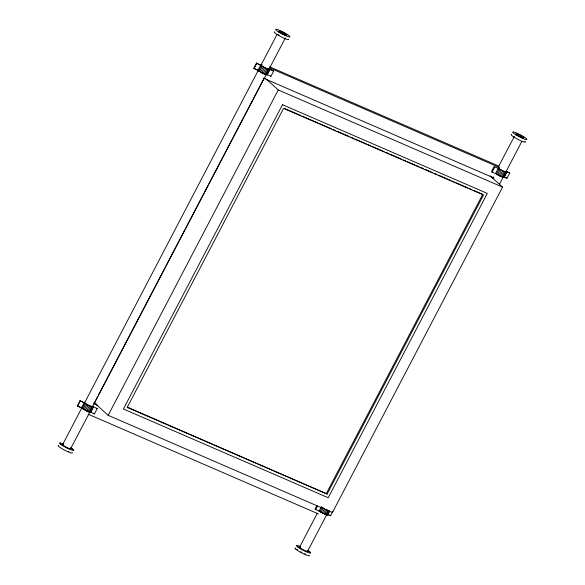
<?xml version="1.0" encoding="UTF-8"?>
<svg xmlns="http://www.w3.org/2000/svg" width="585" height="585" viewBox="0 0 585 585"><rect width="100%" height="100%" fill="white"/><g stroke="black" fill="none" stroke-linecap="round" stroke-linejoin="round"><path stroke-width="0.88" d="M89.081 411.92L77.308 405.844L80.057 400.579L89.22 405.602L92.576 406.699L285.37 37.923M257.89 70.405L258.709 70.8L253.758 68.321L256.508 63.056L266.68 68.533L269.034 69.176L268.712 68.657M77.6 406.166L80.35 400.9L80.057 400.579M254.051 68.642L256.808 63.377L256.508 63.056M90.631 412.388L93.351 406.889L90.631 412.388L86.595 411.065L81.461 407.957L84.189 402.663M260.639 65.14L257.919 70.434L263.053 73.542L267.082 74.865L269.802 69.366L267.082 74.865M62.654 444.534L81.681 408.147M84.657 402.692L258.394 70.112M260.932 65.257L276.998 34.53M82.119 408.476L84.869 403.211L84.218 402.692M258.57 70.953L261.32 65.688L260.669 65.169M83.026 409.091L85.776 403.825L84.869 403.211M259.477 71.567L262.226 66.302L261.32 65.688M84.123 409.756L86.88 404.491L85.776 403.825M260.581 72.233L263.33 66.968L262.226 66.302M85.344 410.429L88.094 405.164L86.88 404.491M261.795 72.906L264.544 67.641L263.33 66.968M86.595 411.065L89.344 405.8L93.381 407.123M263.053 73.542L265.802 68.277L269.831 69.6M87.801 411.621L90.551 406.356M264.252 74.09L267.001 68.833M88.869 412.052L91.618 406.787M265.319 74.529L268.076 69.264M97.732 396.367L94.353 402.838L108.159 415.313L332.463 512.475L502.559 187.112L490.062 175.829M98.58 394.743L165.014 267.674M165.855 266.058L184.897 229.634M185.745 228.018L252.172 100.949M253.02 99.333L264.018 78.288M70.602 448.739L92.489 407.072M90.331 412.447L93.088 407.182M266.789 74.924L269.539 69.659M90.595 412.154L94.434 413.909L97.183 408.652L96.832 408.257M267.052 74.631L270.884 76.386L273.634 71.121L270.219 69.33M108.159 415.313L278.255 89.958L265.758 78.668M316.558 506.2L314.986 509.206L319.754 511.392M491.831 170.93L493.791 167.171M315.637 509.725L317.604 505.966M496.204 173.869L492.087 172.202L494.844 166.937L494.186 166.418M326.24 493.681L482.742 194.315L473.543 190.33M327.161 494.04L483.495 194.995L283.557 108.393L127.223 407.431L327.161 494.04L127.303 407.109M299.586 547.165L317.341 513.199M492.373 178.403L493.214 176.787M498.288 167.083L514.354 136.349M321.406 506.595L319.044 511.107L321.055 512.387L327.264 515.078L329.523 511.253M319.951 511.721L322.313 507.21M496.409 174.198L499.159 168.933L498.252 168.319L495.502 173.584L502.252 177.153L504.014 177.489L506.764 172.224L506.325 171.559M321.055 512.387L323.417 507.875M497.506 174.864L500.263 169.599L499.159 168.933M322.276 513.06L324.631 508.548M498.727 175.537L501.477 170.272L500.263 169.599M323.527 513.696L325.882 509.184M499.978 176.173L502.734 170.908L506.764 172.224M324.726 514.244L327.088 509.732M501.184 176.721L503.934 171.456M325.801 514.676L328.156 510.164M502.252 177.153L505.001 171.888M307.527 551.37L326.978 514.171M499.473 184.224L503.275 176.941M505.813 172.092L521.878 141.358M326.664 514.961L329.026 510.449M503.115 177.438L505.871 172.173M327.264 515.078L329.231 511.319M503.714 177.555L506.471 172.29M327.556 515.012L329.494 511.019M504.014 177.489L506.734 171.99M327.117 514.347L330.532 515.729L332.887 511.217M504.255 177.101L506.983 178.198L509.74 172.941L506.464 171.405M326.759 514.588L326.013 514.544M261.831 65.015L261.115 65.169M266.036 74.492L264.815 74.156M84.73 402.122L83.889 402.341M262.043 64.884L260.347 64.811M494.844 166.937L498.961 168.604M509.74 172.941L505.645 171.281C505.411 172.794 500.336 169.438 498.881 168.553M504.394 176.941L506.983 178.198M500.855 176.429L503.188 176.875M327.944 514.464L330.532 515.729M325.289 514.31L319.132 510.91M269.641 66.822L497.981 165.723L499.166 166.798M269.51 67.875L499.517 167.507M263.17 78.046L494.018 178.037M278.255 89.958L502.559 187.112M284.471 108.437L300.368 115.318M302.043 116.042L317.933 122.93M319.607 123.654L331.322 128.729M332.997 129.453L335.505 130.535M337.179 131.267L348.887 136.334M350.561 137.058L353.069 138.148M354.744 138.872L366.459 143.947M368.133 144.671L370.641 145.76M372.316 146.484L384.023 151.559M385.698 152.283L388.206 153.365M389.881 154.096L401.595 159.164M403.27 159.888L405.778 160.977M407.452 161.701L414.977 164.963M416.652 165.687L419.16 166.776M420.834 167.5L423.343 168.59M425.017 169.314L432.549 172.575M434.224 173.299L436.732 174.388M438.406 175.112L450.114 180.187M451.788 180.911L454.296 181.993M455.971 182.717L467.686 187.792M469.36 188.516L471.868 189.606M93.805 402.604L96.02 403.562M93.666 403.657L97.849 405.471M88.159 414.187L318.415 513.922M60.54 444L62.975 445.053M70.28 448.22L72.715 449.273M297.465 546.631L299.9 547.684M309.648 551.904L307.213 550.851A4.497 0.622 27.6 0 1 303.132 549.739A4.497 0.622 27.6 0 1 300.332 547.209M296.09 549.264L297.714 549.966M256.808 63.377L261.466 65.535M269.012 69.001L273.634 71.121M253.758 68.321L256.822 69.725M257.532 69.812L258.65 70.756M263.923 73.798L260.866 72.255M80.35 400.9L85.008 403.058M92.262 406.18L97.183 408.652M77.308 405.844L80.372 407.248M81.461 407.957L82.258 408.323M501.477 170.272L502.734 170.908M499.853 175.968L496.124 173.818M264.544 67.641L265.802 68.277M88.094 405.164L89.344 405.8M259.199 71.187L259.952 71.699M491.437 171.683L492.087 172.202M503.626 176.867L503.985 177.255M270.533 75.999L270.884 76.386M327.176 514.39L327.527 514.778M94.075 413.522L94.434 413.909M82.2 408.279L81.139 407.599M70.573 448.549A4.497 0.622 27.6 0 1 66.2 447.115A4.497 0.622 27.6 0 1 62.902 444.483M279.016 32.146A4.497 0.622 27.6 0 1 285.348 35.356M72.313 452.68A8.044 1.104 27.6 0 1 64.489 450.121A8.044 1.104 27.6 0 1 58.58 445.419M70.843 447.774A8.044 1.104 27.6 0 1 71.589 450.055A8.044 1.104 27.6 0 1 60.694 444.3A8.044 1.104 27.6 0 1 63.736 444.015M68.979 451.423A4.497 0.622 27.6 0 1 68.482 451.327M288.5 39.151A8.044 1.104 27.6 0 1 280.676 36.592A8.044 1.104 27.6 0 1 274.767 31.89M279.082 35.1A4.497 0.622 27.6 0 1 278.328 34.588M515.443 134.682A4.497 0.622 27.6 0 1 515.941 134.777M516.665 135.011A4.497 0.622 27.6 0 1 522.281 137.987M309.246 555.311A8.044 1.104 27.6 0 1 301.421 552.745A8.044 1.104 27.6 0 1 295.513 548.05M307.776 550.405A8.044 1.104 27.6 0 1 308.514 552.686A8.044 1.104 27.6 0 1 297.626 546.924A8.044 1.104 27.6 0 1 300.668 546.646M305.407 553.958A4.497 0.622 27.6 0 1 304.69 553.717M301.758 552.372A4.497 0.622 27.6 0 1 300.741 551.816M524.906 141.197A8.044 1.104 27.6 0 1 518.544 139.698A8.044 1.104 27.6 0 1 511.699 134.513M282.496 104.7L123.406 409.01L328.222 497.725L487.312 193.423L282.496 104.7M278.606 31.956A8.044 1.104 27.6 0 0 289.926 36.862A8.044 1.104 27.6 0 0 279.923 30.486A8.044 1.104 27.6 0 0 278.606 31.956M280.464 32.46A4.497 0.622 27.6 0 0 286.789 35.202A4.497 0.622 27.6 0 0 281.202 31.641A4.497 0.622 27.6 0 0 280.464 32.46M515.539 134.587A8.044 1.104 27.6 0 0 526.858 139.486A8.044 1.104 27.6 0 0 516.855 133.117A8.044 1.104 27.6 0 0 515.539 134.587M517.396 135.091A4.497 0.622 27.6 0 0 523.721 137.833A4.497 0.622 27.6 0 0 518.134 134.265A4.497 0.622 27.6 0 0 517.396 135.091"/></g></svg>
